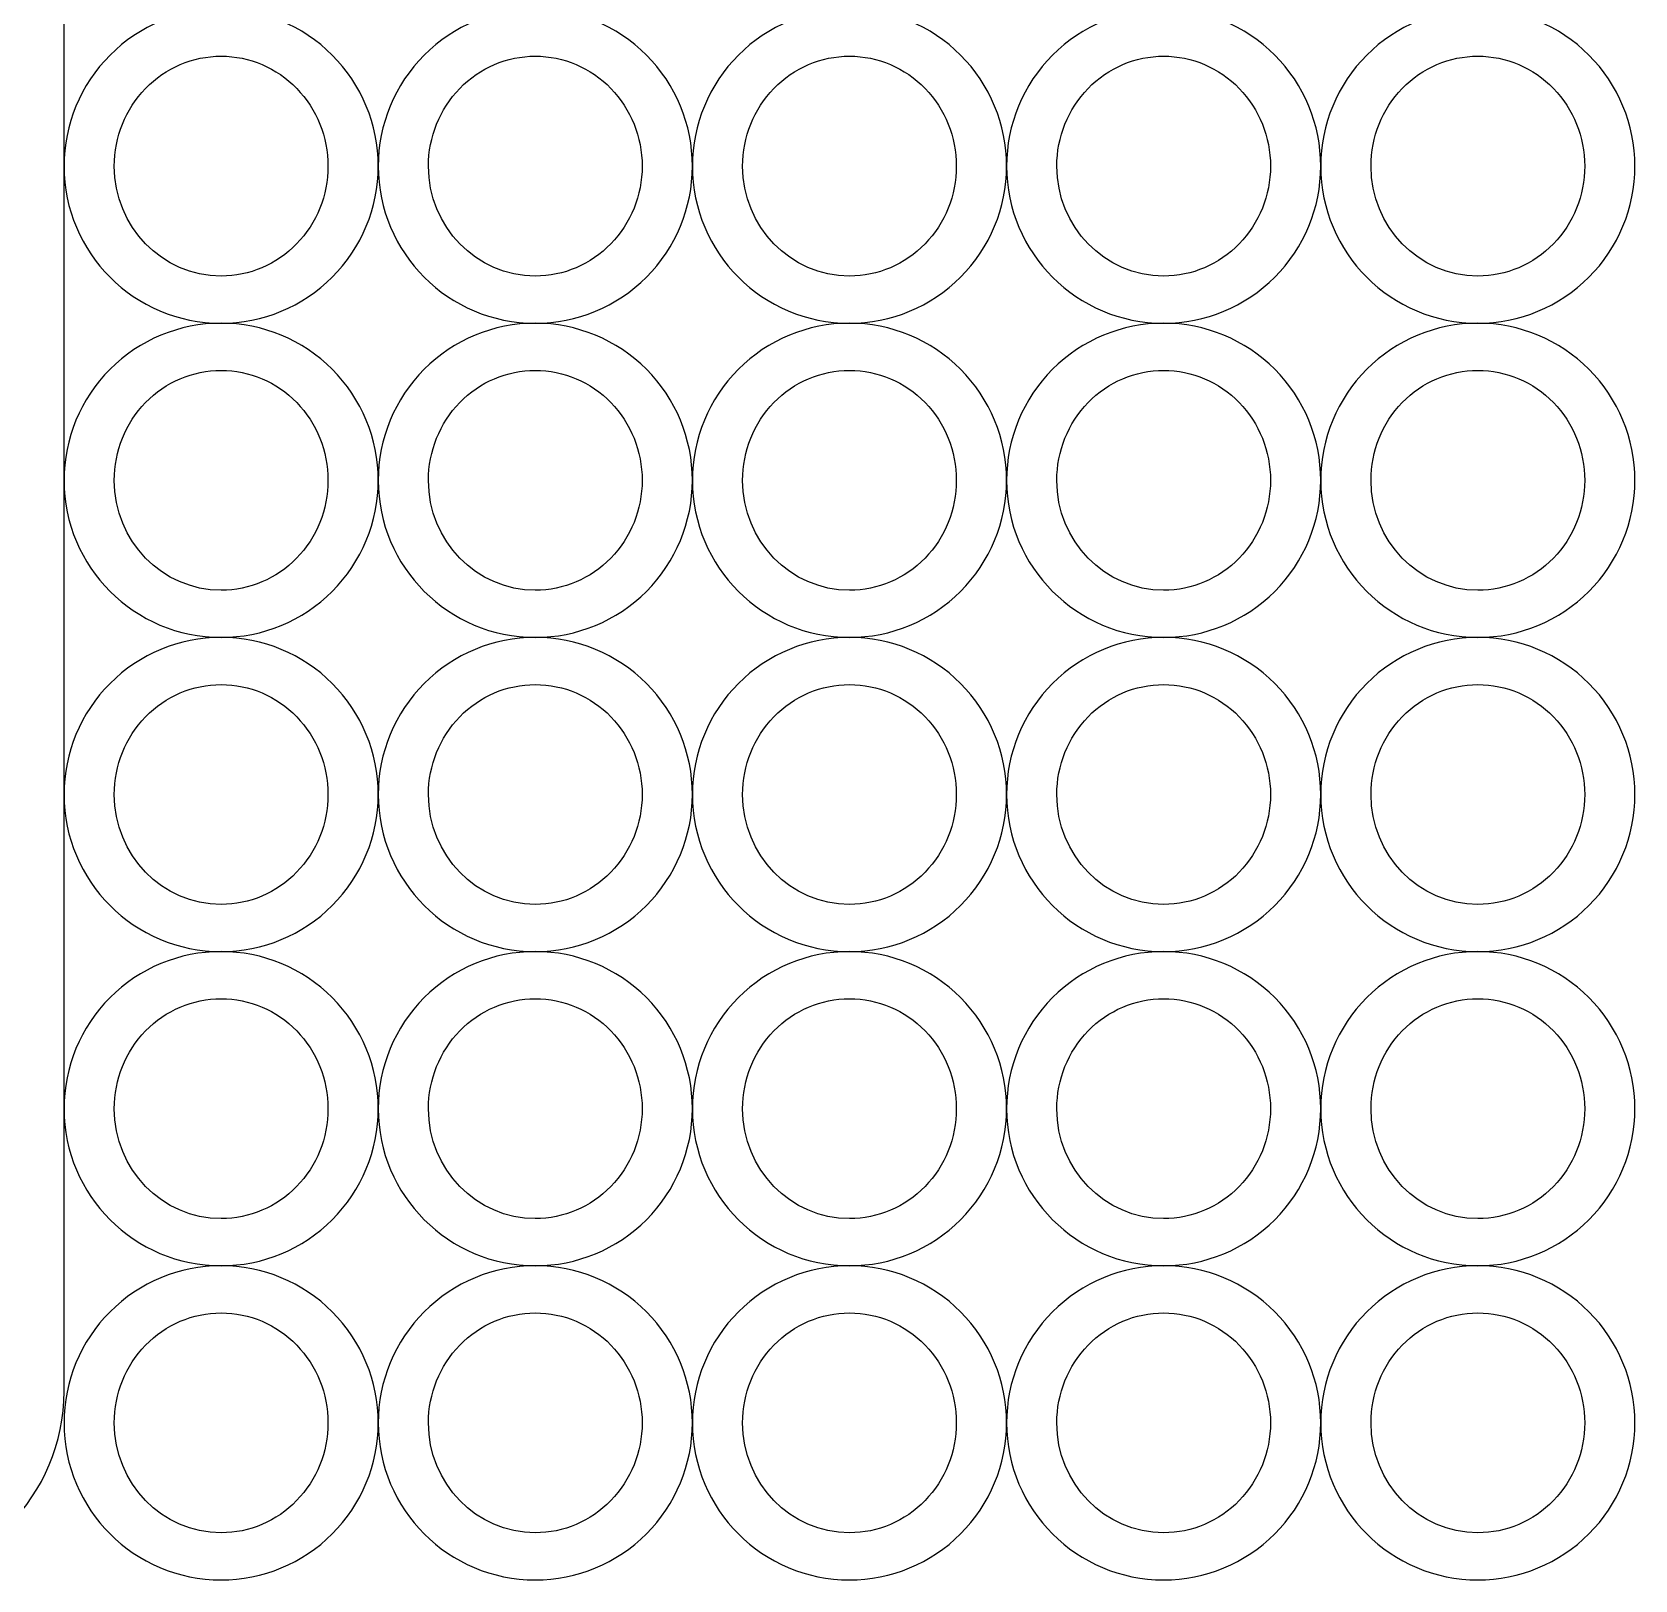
# Model space of a CAD drawing. Extents: x 0 to 100, y 0 to 100.
# Drawn here: x 74.49 to 100, y 0 to 24.63 of the extents above; entities that cross this region are included whole.
import ezdxf

# ---------------------------------------------------------------- set-up
doc = ezdxf.new("R2010")
doc.units = 0
doc.layers.add('Layer_1', color=7, linetype='CONTINUOUS')

msp = doc.modelspace()

# ---------------------------------------------------------------- linework, layer by layer
at = {"layer": 'Layer_1', "color": 7}
for p, q in [((75.000005, 2.999892), (75.000005, 47.0001)), ((77.49984, 24.249868), (77.49984, 24.249868)), ((82.499841, 24.249868), (82.499841, 24.249868)), ((87.499764, 24.249868), (87.499764, 24.249868)), ((92.499765, 24.249868), (92.499765, 24.249868)), ((97.499839, 24.249868), (97.499839, 24.249868)), ((77.499766, 19.999999), (77.499766, 19.999999)), ((82.499767, 19.999999), (82.499767, 19.999999)), ((87.49969, 19.999999), (87.49969, 19.999999)), ((92.499691, 19.999999), (92.499691, 19.999999)), ((97.499765, 19.999999), (97.499765, 19.999999)), ((77.499766, 19.249793), (77.499766, 19.249793)), ((82.499767, 19.249793), (82.499767, 19.249793)), ((87.49969, 19.249793), (87.49969, 19.249793)), ((92.499691, 19.249793), (92.499691, 19.249793)), ((97.499765, 19.249793), (97.499765, 19.249793)), ((77.499766, 15.000074), (77.499766, 15.000074)), ((82.499767, 15.000074), (82.499767, 15.000074)), ((87.49969, 15.000074), (87.49969, 15.000074)), ((92.499691, 15.000074), (92.499691, 15.000074)), ((97.499765, 15.000074), (97.499765, 15.000074)), ((77.499766, 14.249868), (77.499766, 14.249868)), ((82.499767, 14.249868), (82.499767, 14.249868)), ((87.49969, 14.249868), (87.49969, 14.249868)), ((92.499691, 14.249868), (92.499691, 14.249868)), ((97.499765, 14.249868), (97.499765, 14.249868)), ((77.499766, 10.000074), (77.499766, 10.000074)), ((82.499767, 10.000074), (82.499767, 10.000074)), ((87.49969, 10.000074), (87.49969, 10.000074)), ((92.499691, 10.000074), (92.499691, 10.000074)), ((97.499765, 10.000076), (97.499765, 10.000076)), ((77.499766, 9.249868), (77.499766, 9.249868)), ((82.499767, 9.249868), (82.499767, 9.249868)), ((87.49969, 9.249868), (87.49969, 9.249868)), ((92.499691, 9.249868), (92.499691, 9.249868)), ((97.499765, 9.24987), (97.499765, 9.24987)), ((77.499766, 5.000074), (77.499766, 5.000074)), ((82.499767, 5.000074), (82.499767, 5.000074)), ((87.49969, 5.000074), (87.49969, 5.000074)), ((92.499691, 5.000074), (92.499691, 5.000074)), ((97.499765, 5.000074), (97.499765, 5.000074)), ((77.499766, 4.249868), (77.499766, 4.249868)), ((82.499767, 4.249868), (82.499767, 4.249868)), ((87.49969, 4.249868), (87.49969, 4.249868)), ((92.499691, 4.249868), (92.499691, 4.249868)), ((97.499765, 4.249868), (97.499765, 4.249868))]:
    msp.add_line(p, q, dxfattribs=at)
for points in [[(77.49984, 25.000074), (76.836785, 25.00001), (76.200915, 24.736547), (75.732116, 24.267645)], [(79.267921, 24.26784), (78.799003, 24.736758), (78.16299, 25.000157), (77.49984, 25.000074)], [(82.499841, 25.000074), (81.836787, 25.00001), (81.200916, 24.736547), (80.732118, 24.267645)], [(84.267922, 24.26784), (83.799004, 24.736758), (83.162991, 25.000157), (82.499841, 25.000074)], [(87.499764, 25.000074), (86.836709, 25.00001), (86.200839, 24.736547), (85.73204, 24.267645)], [(89.267844, 24.26784), (88.798927, 24.736758), (88.162914, 25.000157), (87.499764, 25.000074)], [(92.499765, 25.000074), (91.836711, 25.00001), (91.20084, 24.736547), (90.732042, 24.267645)], [(94.267846, 24.26784), (93.798928, 24.736758), (93.162915, 25.000157), (92.499765, 25.000074)], [(97.499839, 25.000074), (96.836784, 25.00001), (96.200914, 24.736547), (95.732115, 24.267645)], [(99.267919, 24.267841), (98.799002, 24.736759), (98.162989, 25.000157), (97.499839, 25.000074)], [(75.732116, 24.267645), (75.263318, 23.798743), (74.999996, 23.162814), (75.000079, 22.49976)], [(76.297754, 23.737248), (76.616558, 24.065458), (77.048962, 24.249854), (77.49984, 24.249868)], [(77.49984, 24.249868), (77.950812, 24.250004), (78.383358, 24.065675), (78.702281, 23.737448)], [(80.000154, 22.49976), (80.000237, 23.16291), (79.736838, 23.798923), (79.267921, 24.26784)], [(80.732118, 24.267645), (80.263319, 23.798743), (79.999997, 23.162814), (80.00008, 22.49976)], [(81.297756, 23.737248), (81.616559, 24.065458), (82.048964, 24.249854), (82.499841, 24.249868)], [(82.499841, 24.249868), (82.950814, 24.250004), (83.383359, 24.065675), (83.702282, 23.737448)], [(85.000155, 22.49976), (85.000238, 23.16291), (84.73684, 23.798923), (84.267922, 24.26784)], [(85.73204, 24.267645), (85.263242, 23.798743), (84.99992, 23.162814), (85.000003, 22.49976)], [(86.297678, 23.737248), (86.616482, 24.065458), (87.048886, 24.249854), (87.499764, 24.249868)], [(87.499764, 24.249868), (87.950736, 24.250004), (88.383282, 24.065675), (88.702205, 23.737448)], [(90.000077, 22.49976), (90.000161, 23.16291), (89.736762, 23.798923), (89.267844, 24.26784)], [(90.732042, 24.267645), (90.263243, 23.798743), (89.999921, 23.162814), (90.000004, 22.49976)], [(91.297679, 23.737248), (91.616483, 24.065458), (92.048888, 24.249854), (92.499765, 24.249868)], [(92.499765, 24.249868), (92.950737, 24.250004), (93.383283, 24.065675), (93.702206, 23.737448)], [(95.000079, 22.49976), (95.000162, 23.16291), (94.736764, 23.798923), (94.267846, 24.26784)], [(95.732115, 24.267645), (95.263317, 23.798743), (94.999995, 23.162814), (95.000078, 22.49976)], [(96.297753, 23.737248), (96.616557, 24.065458), (97.048961, 24.249854), (97.499839, 24.249868)], [(97.499839, 24.249868), (97.950811, 24.250004), (98.383357, 24.065675), (98.70228, 23.737448)], [(100.000152, 22.49976), (100.000236, 23.16291), (99.736837, 23.798923), (99.267919, 24.267841)], [(75.799891, 22.49976), (75.799863, 22.963898), (75.978951, 23.409037), (76.297754, 23.737248)], [(78.702281, 23.737448), (79.021204, 23.409221), (79.200366, 22.963996), (79.200339, 22.49976)], [(80.799892, 22.49976), (80.799864, 22.963898), (80.978952, 23.409037), (81.297756, 23.737248)], [(83.702282, 23.737448), (84.021205, 23.409221), (84.200368, 22.963996), (84.20034, 22.49976)], [(85.799815, 22.49976), (85.799787, 22.963898), (85.978874, 23.409037), (86.297678, 23.737248)], [(88.702205, 23.737448), (89.021128, 23.409221), (89.20029, 22.963996), (89.200263, 22.49976)], [(90.799816, 22.49976), (90.799788, 22.963898), (90.978876, 23.409037), (91.297679, 23.737248)], [(93.702206, 23.737448), (94.021129, 23.409221), (94.200292, 22.963996), (94.200264, 22.49976)], [(95.79989, 22.49976), (95.799862, 22.963898), (95.978949, 23.409037), (96.297753, 23.737248)], [(98.70228, 23.737448), (99.021203, 23.409221), (99.200365, 22.963996), (99.200338, 22.49976)], [(75.000079, 22.49976), (75.000211, 21.119235), (76.119315, 20.000131), (77.49984, 19.999999)], [(77.49984, 20.750202), (76.561143, 20.750231), (75.800128, 21.533455), (75.799891, 22.49976)], [(79.200339, 22.49976), (79.200225, 22.035618), (79.020999, 21.590535), (78.702092, 21.262427)], [(79.267725, 20.732036), (79.736627, 21.200835), (80.00009, 21.836705), (80.000154, 22.49976)], [(80.00008, 22.49976), (80.000212, 21.119235), (81.119316, 20.000131), (82.499841, 19.999999)], [(82.499841, 20.750202), (81.561145, 20.750231), (80.80013, 21.533455), (80.799892, 22.49976)], [(84.20034, 22.49976), (84.200226, 22.035618), (84.021, 21.590535), (83.702093, 21.262427)], [(84.267726, 20.732036), (84.736628, 21.200835), (85.000091, 21.836705), (85.000155, 22.49976)], [(85.000003, 22.49976), (85.000135, 21.119235), (86.119239, 20.000131), (87.499764, 19.999999)], [(87.499764, 20.750202), (86.561067, 20.750231), (85.800052, 21.533455), (85.799815, 22.49976)], [(89.200263, 22.49976), (89.200149, 22.035618), (89.020923, 21.590535), (88.702016, 21.262427)], [(89.267649, 20.732036), (89.736551, 21.200835), (90.000014, 21.836705), (90.000077, 22.49976)], [(90.000004, 22.49976), (90.000136, 21.119235), (91.11924, 20.000131), (92.499765, 19.999999)], [(92.499765, 20.750202), (91.561069, 20.750231), (90.800054, 21.533455), (90.799816, 22.49976)], [(94.200264, 22.49976), (94.20015, 22.035618), (94.020924, 21.590535), (93.702017, 21.262427)], [(94.26765, 20.732036), (94.736552, 21.200835), (95.000015, 21.836705), (95.000079, 22.49976)], [(95.000078, 22.49976), (95.00021, 21.119235), (96.119314, 20.000131), (97.499839, 19.999999)], [(97.499839, 20.750202), (96.561142, 20.750231), (95.800127, 21.533455), (95.79989, 22.49976)], [(99.200338, 22.49976), (99.200224, 22.035619), (99.020998, 21.590535), (98.702091, 21.262427)], [(99.267724, 20.732037), (99.736626, 21.200835), (100.000089, 21.836706), (100.000152, 22.49976)], [(78.702092, 21.262427), (78.383184, 20.934319), (77.95072, 20.750066), (77.49984, 20.750202)], [(83.702093, 21.262427), (83.383186, 20.934319), (82.950721, 20.750066), (82.499841, 20.750202)], [(88.702016, 21.262427), (88.383108, 20.934319), (87.950644, 20.750066), (87.499764, 20.750202)], [(93.702017, 21.262427), (93.38311, 20.934319), (92.950645, 20.750066), (92.499765, 20.750202)], [(98.702091, 21.262427), (98.383183, 20.93432), (97.950719, 20.750066), (97.499839, 20.750202)], [(77.49984, 19.999999), (78.162894, 19.999916), (78.798823, 20.263238), (79.267725, 20.732036)], [(82.499841, 19.999999), (83.162895, 19.999916), (83.798824, 20.263238), (84.267726, 20.732036)], [(87.499764, 19.999999), (88.162818, 19.999916), (88.798747, 20.263238), (89.267649, 20.732036)], [(92.499765, 19.999999), (93.162819, 19.999916), (93.798748, 20.263238), (94.26765, 20.732036)], [(97.499839, 19.999999), (98.162893, 19.999916), (98.798822, 20.263238), (99.267724, 20.732037)], [(77.499766, 19.999999), (76.836712, 19.999935), (76.200841, 19.736472), (75.732043, 19.26757)], [(79.267847, 19.267766), (78.798929, 19.736684), (78.162916, 20.000082), (77.499766, 19.999999)], [(82.499767, 19.999999), (81.836713, 19.999935), (81.200842, 19.736472), (80.732044, 19.26757)], [(84.267848, 19.267766), (83.79893, 19.736684), (83.162917, 20.000082), (82.499767, 19.999999)], [(87.49969, 19.999999), (86.836636, 19.999935), (86.200765, 19.736472), (85.731967, 19.26757)], [(89.267771, 19.267766), (88.798853, 19.736684), (88.16284, 20.000082), (87.49969, 19.999999)], [(92.499691, 19.999999), (91.836637, 19.999935), (91.200766, 19.736472), (90.731968, 19.26757)], [(94.267772, 19.267766), (93.798854, 19.736684), (93.162841, 20.000082), (92.499691, 19.999999)], [(97.499765, 19.999999), (96.836711, 19.999936), (96.20084, 19.736472), (95.732042, 19.267571)], [(99.267846, 19.267766), (98.798928, 19.736684), (98.162915, 20.000082), (97.499765, 19.999999)], [(75.732043, 19.26757), (75.263244, 18.798668), (74.999922, 18.162739), (75.000005, 17.499685)], [(76.297681, 18.737173), (76.616484, 19.065383), (77.048889, 19.249779), (77.499766, 19.249793)], [(77.499766, 19.249793), (77.950739, 19.249929), (78.383284, 19.0656), (78.702207, 18.737373)], [(80.00008, 17.499685), (80.000163, 18.162835), (79.736765, 18.798848), (79.267847, 19.267766)], [(80.732044, 19.26757), (80.263246, 18.798668), (79.999923, 18.162739), (80.000007, 17.499685)], [(81.297682, 18.737173), (81.616486, 19.065383), (82.04889, 19.249779), (82.499767, 19.249793)], [(82.499767, 19.249793), (82.95074, 19.249929), (83.383286, 19.0656), (83.702208, 18.737373)], [(85.000081, 17.499685), (85.000164, 18.162835), (84.736766, 18.798848), (84.267848, 19.267766)], [(85.731967, 19.26757), (85.263168, 18.798668), (84.999846, 18.162739), (84.999929, 17.499685)], [(86.297605, 18.737173), (86.616408, 19.065383), (87.048813, 19.249779), (87.49969, 19.249793)], [(87.49969, 19.249793), (87.950663, 19.249929), (88.383208, 19.0656), (88.702131, 18.737373)], [(90.000004, 17.499685), (90.000087, 18.162835), (89.736689, 18.798848), (89.267771, 19.267766)], [(90.731968, 19.26757), (90.26317, 18.798668), (89.999847, 18.162739), (89.99993, 17.499685)], [(91.297606, 18.737173), (91.61641, 19.065383), (92.048814, 19.249779), (92.499691, 19.249793)], [(92.499691, 19.249793), (92.950664, 19.249929), (93.38321, 19.0656), (93.702132, 18.737373)], [(95.000005, 17.499685), (95.000088, 18.162835), (94.73669, 18.798848), (94.267772, 19.267766)], [(95.732042, 19.267571), (95.263243, 18.798669), (94.999921, 18.162739), (95.000004, 17.499685)], [(96.29768, 18.737173), (96.616483, 19.065384), (97.048888, 19.249779), (97.499765, 19.249793)], [(97.499765, 19.249793), (97.950738, 19.249929), (98.383283, 19.0656), (98.702206, 18.737374)], [(100.000079, 17.499685), (100.000162, 18.162835), (99.736764, 18.798848), (99.267846, 19.267766)], [(75.799817, 17.499685), (75.79979, 17.963823), (75.978877, 18.408962), (76.297681, 18.737173)], [(78.702207, 18.737373), (79.02113, 18.409146), (79.200293, 17.963922), (79.200265, 17.499685)], [(80.799819, 17.499685), (80.799791, 17.963823), (80.978878, 18.408962), (81.297682, 18.737173)], [(83.702208, 18.737373), (84.021131, 18.409146), (84.200294, 17.963922), (84.200266, 17.499685)], [(85.799741, 17.499685), (85.799713, 17.963823), (85.978801, 18.408962), (86.297605, 18.737173)], [(88.702131, 18.737373), (89.021054, 18.409146), (89.200217, 17.963922), (89.200189, 17.499685)], [(90.799743, 17.499685), (90.799715, 17.963823), (90.978802, 18.408962), (91.297606, 18.737173)], [(93.702132, 18.737373), (94.021055, 18.409146), (94.200218, 17.963922), (94.20019, 17.499685)], [(95.799816, 17.499685), (95.799788, 17.963824), (95.978876, 18.408963), (96.29768, 18.737173)], [(98.702206, 18.737374), (99.021129, 18.409147), (99.200292, 17.963922), (99.200264, 17.499685)], [(75.000005, 17.499685), (75.000137, 16.11916), (76.119241, 15.000056), (77.499766, 14.999924)], [(77.499766, 15.750127), (76.56107, 15.750156), (75.800055, 16.53338), (75.799817, 17.499685)], [(79.200265, 17.499685), (79.200151, 17.035544), (79.020926, 16.59046), (78.702018, 16.262352)], [(79.267651, 15.731962), (79.736553, 16.20076), (80.000016, 16.836631), (80.00008, 17.499685)], [(80.000007, 17.499685), (80.000139, 16.11916), (81.119242, 15.000056), (82.499767, 14.999924)], [(82.499767, 15.750127), (81.561071, 15.750156), (80.800056, 16.53338), (80.799819, 17.499685)], [(84.200266, 17.499685), (84.200152, 17.035544), (84.020927, 16.59046), (83.702019, 16.262352)], [(84.267653, 15.731962), (84.736555, 16.20076), (85.000018, 16.836631), (85.000081, 17.499685)], [(84.999929, 17.499685), (85.000061, 16.11916), (86.119165, 15.000056), (87.49969, 14.999924)], [(87.49969, 15.750127), (86.560994, 15.750156), (85.799979, 16.53338), (85.799741, 17.499685)], [(89.200189, 17.499685), (89.200075, 17.035544), (89.020849, 16.59046), (88.701942, 16.262352)], [(89.267575, 15.731962), (89.736477, 16.20076), (89.99994, 16.836631), (90.000004, 17.499685)], [(89.99993, 17.499685), (90.000063, 16.11916), (91.119166, 15.000056), (92.499691, 14.999924)], [(92.499691, 15.750127), (91.560995, 15.750156), (90.79998, 16.53338), (90.799743, 17.499685)], [(94.20019, 17.499685), (94.200076, 17.035544), (94.020851, 16.59046), (93.701943, 16.262352)], [(94.267576, 15.731962), (94.736478, 16.20076), (94.999942, 16.836631), (95.000005, 17.499685)], [(95.000004, 17.499685), (95.000136, 16.11916), (96.11924, 15.000057), (97.499765, 14.999924)], [(97.499765, 15.750128), (96.561069, 15.750157), (95.800054, 16.53338), (95.799816, 17.499685)], [(99.200264, 17.499685), (99.20015, 17.035544), (99.020924, 16.59046), (98.702017, 16.262353)], [(99.26765, 15.731962), (99.736552, 16.20076), (100.000015, 16.836631), (100.000079, 17.499685)], [(78.702018, 16.262352), (78.383111, 15.934245), (77.950646, 15.749991), (77.499766, 15.750127)], [(83.702019, 16.262352), (83.383112, 15.934245), (82.950647, 15.749991), (82.499767, 15.750127)], [(88.701942, 16.262352), (88.383035, 15.934245), (87.95057, 15.749991), (87.49969, 15.750127)], [(93.701943, 16.262352), (93.383036, 15.934245), (92.950571, 15.749991), (92.499691, 15.750127)], [(98.702017, 16.262353), (98.38311, 15.934245), (97.950645, 15.749991), (97.499765, 15.750128)], [(77.499766, 14.999924), (78.16282, 14.999841), (78.798749, 15.263163), (79.267651, 15.731962)], [(82.499767, 14.999924), (83.162821, 14.999841), (83.798751, 15.263163), (84.267653, 15.731962)], [(87.49969, 14.999924), (88.162744, 14.999841), (88.798673, 15.263163), (89.267575, 15.731962)], [(92.499691, 14.999924), (93.162745, 14.999841), (93.798675, 15.263163), (94.267576, 15.731962)], [(97.499765, 14.999924), (98.162819, 14.999841), (98.798748, 15.263164), (99.26765, 15.731962)], [(77.499766, 15.000074), (76.836712, 15.000011), (76.200841, 14.736547), (75.732043, 14.267645)], [(79.267847, 14.267841), (78.798929, 14.736759), (78.162916, 15.000157), (77.499766, 15.000074)], [(82.499767, 15.000074), (81.836713, 15.000011), (81.200842, 14.736547), (80.732044, 14.267645)], [(84.267848, 14.267841), (83.79893, 14.736759), (83.162917, 15.000157), (82.499767, 15.000074)], [(87.49969, 15.000074), (86.836636, 15.000011), (86.200765, 14.736547), (85.731967, 14.267645)], [(89.267771, 14.267841), (88.798853, 14.736759), (88.16284, 15.000157), (87.49969, 15.000074)], [(92.499691, 15.000074), (91.836637, 15.000011), (91.200766, 14.736547), (90.731968, 14.267645)], [(94.267772, 14.267841), (93.798854, 14.736759), (93.162841, 15.000157), (92.499691, 15.000074)], [(97.499765, 15.000074), (96.836711, 15.000011), (96.20084, 14.736547), (95.732042, 14.267645)], [(99.267846, 14.267841), (98.798928, 14.736759), (98.162915, 15.000157), (97.499765, 15.000074)], [(75.732043, 14.267645), (75.263244, 13.798743), (74.999922, 13.162814), (75.000005, 12.49976)], [(76.297681, 13.737248), (76.616484, 14.065459), (77.048889, 14.249854), (77.499766, 14.249868)], [(77.499766, 14.249868), (77.950739, 14.250004), (78.383284, 14.065675), (78.702207, 13.737448)], [(80.00008, 12.49976), (80.000163, 13.16291), (79.736765, 13.798923), (79.267847, 14.267841)], [(80.732044, 14.267645), (80.263246, 13.798743), (79.999923, 13.162814), (80.000007, 12.49976)], [(81.297682, 13.737248), (81.616486, 14.065459), (82.04889, 14.249854), (82.499767, 14.249868)], [(82.499767, 14.249868), (82.95074, 14.250004), (83.383286, 14.065675), (83.702208, 13.737448)], [(85.000081, 12.49976), (85.000164, 13.16291), (84.736766, 13.798923), (84.267848, 14.267841)], [(85.731967, 14.267645), (85.263168, 13.798743), (84.999846, 13.162814), (84.999929, 12.49976)], [(86.297605, 13.737248), (86.616408, 14.065459), (87.048813, 14.249854), (87.49969, 14.249868)], [(87.49969, 14.249868), (87.950663, 14.250004), (88.383208, 14.065675), (88.702131, 13.737448)], [(90.000004, 12.49976), (90.000087, 13.16291), (89.736689, 13.798923), (89.267771, 14.267841)], [(90.731968, 14.267645), (90.26317, 13.798743), (89.999847, 13.162814), (89.99993, 12.49976)], [(91.297606, 13.737248), (91.61641, 14.065459), (92.048814, 14.249854), (92.499691, 14.249868)], [(92.499691, 14.249868), (92.950664, 14.250004), (93.38321, 14.065675), (93.702132, 13.737448)], [(95.000005, 12.49976), (95.000088, 13.16291), (94.73669, 13.798923), (94.267772, 14.267841)], [(95.732042, 14.267645), (95.263243, 13.798743), (94.999921, 13.162814), (95.000004, 12.49976)], [(96.29768, 13.737248), (96.616483, 14.065459), (97.048888, 14.249854), (97.499765, 14.249868)], [(97.499765, 14.249868), (97.950738, 14.250004), (98.383283, 14.065675), (98.702206, 13.737448)], [(100.000079, 12.49976), (100.000162, 13.16291), (99.736764, 13.798923), (99.267846, 14.267841)], [(75.799817, 12.49976), (75.79979, 12.963899), (75.978877, 13.409038), (76.297681, 13.737248)], [(78.702207, 13.737448), (79.02113, 13.409222), (79.200293, 12.963997), (79.200265, 12.49976)], [(80.799819, 12.49976), (80.799791, 12.963899), (80.978878, 13.409038), (81.297682, 13.737248)], [(83.702208, 13.737448), (84.021131, 13.409222), (84.200294, 12.963997), (84.200266, 12.49976)], [(85.799741, 12.49976), (85.799713, 12.963899), (85.978801, 13.409038), (86.297605, 13.737248)], [(88.702131, 13.737448), (89.021054, 13.409222), (89.200217, 12.963997), (89.200189, 12.49976)], [(90.799743, 12.49976), (90.799715, 12.963899), (90.978802, 13.409038), (91.297606, 13.737248)], [(93.702132, 13.737448), (94.021055, 13.409222), (94.200218, 12.963997), (94.20019, 12.49976)], [(95.799816, 12.49976), (95.799788, 12.963899), (95.978876, 13.409038), (96.29768, 13.737248)], [(98.702206, 13.737448), (99.021129, 13.409222), (99.200292, 12.963997), (99.200264, 12.49976)], [(75.000005, 12.49976), (75.000137, 11.119235), (76.119241, 10.000131), (77.499766, 9.999999)], [(77.499766, 10.750202), (76.56107, 10.750232), (75.800055, 11.533455), (75.799817, 12.49976)], [(79.200265, 12.49976), (79.200151, 12.035619), (79.020926, 11.590535), (78.702018, 11.262428)], [(79.267651, 10.732037), (79.736553, 11.200835), (80.000016, 11.836706), (80.00008, 12.49976)], [(80.000007, 12.49976), (80.000139, 11.119235), (81.119242, 10.000131), (82.499767, 9.999999)], [(82.499767, 10.750202), (81.561071, 10.750232), (80.800056, 11.533455), (80.799819, 12.49976)], [(84.200266, 12.49976), (84.200152, 12.035619), (84.020927, 11.590535), (83.702019, 11.262428)], [(84.267653, 10.732037), (84.736555, 11.200835), (85.000018, 11.836706), (85.000081, 12.49976)], [(84.999929, 12.49976), (85.000061, 11.119235), (86.119165, 10.000131), (87.49969, 9.999999)], [(87.49969, 10.750202), (86.560994, 10.750232), (85.799979, 11.533455), (85.799741, 12.49976)], [(89.200189, 12.49976), (89.200075, 12.035619), (89.020849, 11.590535), (88.701942, 11.262428)], [(89.267575, 10.732037), (89.736477, 11.200835), (89.99994, 11.836706), (90.000004, 12.49976)], [(89.99993, 12.49976), (90.000063, 11.119235), (91.119166, 10.000131), (92.499691, 9.999999)], [(92.499691, 10.750202), (91.560995, 10.750232), (90.79998, 11.533455), (90.799743, 12.49976)], [(94.20019, 12.49976), (94.200076, 12.035619), (94.020851, 11.590535), (93.701943, 11.262428)], [(94.267576, 10.732037), (94.736478, 11.200835), (94.999942, 11.836706), (95.000005, 12.49976)], [(95.000004, 12.49976), (95.000136, 11.119235), (96.11924, 10.000131), (97.499765, 9.999999)], [(97.499765, 10.750202), (96.561069, 10.750232), (95.800054, 11.533455), (95.799816, 12.49976)], [(99.200264, 12.49976), (99.20015, 12.035619), (99.020924, 11.590535), (98.702017, 11.262428)], [(99.26765, 10.732037), (99.736552, 11.200835), (100.000015, 11.836706), (100.000079, 12.49976)], [(78.702018, 11.262428), (78.383111, 10.93432), (77.950646, 10.750066), (77.499766, 10.750202)], [(83.702019, 11.262428), (83.383112, 10.93432), (82.950647, 10.750066), (82.499767, 10.750202)], [(88.701942, 11.262428), (88.383035, 10.93432), (87.95057, 10.750066), (87.49969, 10.750202)], [(93.701943, 11.262428), (93.383036, 10.93432), (92.950571, 10.750066), (92.499691, 10.750202)], [(98.702017, 11.262428), (98.38311, 10.93432), (97.950645, 10.750066), (97.499765, 10.750202)], [(77.499766, 9.999999), (78.16282, 9.999916), (78.798749, 10.263239), (79.267651, 10.732037)], [(82.499767, 9.999999), (83.162821, 9.999916), (83.798751, 10.263239), (84.267653, 10.732037)], [(87.49969, 9.999999), (88.162744, 9.999916), (88.798673, 10.263239), (89.267575, 10.732037)], [(92.499691, 9.999999), (93.162745, 9.999916), (93.798675, 10.263239), (94.267576, 10.732037)], [(97.499765, 9.999999), (98.162819, 9.999916), (98.798748, 10.263239), (99.26765, 10.732037)], [(77.499766, 10.000074), (76.836712, 10.00001), (76.200841, 9.736547), (75.732043, 9.267645)], [(79.267847, 9.267841), (78.798929, 9.736759), (78.162916, 10.000157), (77.499766, 10.000074)], [(82.499767, 10.000074), (81.836713, 10.00001), (81.200842, 9.736547), (80.732044, 9.267645)], [(84.267848, 9.267841), (83.79893, 9.736759), (83.162917, 10.000157), (82.499767, 10.000074)], [(87.49969, 10.000074), (86.836636, 10.00001), (86.200765, 9.736547), (85.731967, 9.267645)], [(89.267771, 9.267841), (88.798853, 9.736759), (88.16284, 10.000157), (87.49969, 10.000074)], [(92.499691, 10.000074), (91.836637, 10.00001), (91.200766, 9.736547), (90.731968, 9.267645)], [(94.267772, 9.267841), (93.798854, 9.736759), (93.162841, 10.000157), (92.499691, 10.000074)], [(97.499765, 10.000076), (96.836711, 10.000012), (96.20084, 9.736549), (95.732042, 9.267647)], [(99.267846, 9.267843), (98.798928, 9.73676), (98.162915, 10.000159), (97.499765, 10.000076)], [(75.732043, 9.267645), (75.263244, 8.798743), (74.999922, 8.162814), (75.000005, 7.49976)], [(76.297681, 8.737248), (76.616484, 9.065458), (77.048889, 9.249854), (77.499766, 9.249868)], [(77.499766, 9.249868), (77.950739, 9.250004), (78.383284, 9.065675), (78.702207, 8.737448)], [(80.00008, 7.49976), (80.000163, 8.16291), (79.736765, 8.798923), (79.267847, 9.267841)], [(80.732044, 9.267645), (80.263246, 8.798743), (79.999923, 8.162814), (80.000007, 7.49976)], [(81.297682, 8.737248), (81.616486, 9.065458), (82.04889, 9.249854), (82.499767, 9.249868)], [(82.499767, 9.249868), (82.95074, 9.250004), (83.383286, 9.065675), (83.702208, 8.737448)], [(85.000081, 7.49976), (85.000164, 8.16291), (84.736766, 8.798923), (84.267848, 9.267841)], [(85.731967, 9.267645), (85.263168, 8.798743), (84.999846, 8.162814), (84.999929, 7.49976)], [(86.297605, 8.737248), (86.616408, 9.065458), (87.048813, 9.249854), (87.49969, 9.249868)], [(87.49969, 9.249868), (87.950663, 9.250004), (88.383208, 9.065675), (88.702131, 8.737448)], [(90.000004, 7.49976), (90.000087, 8.16291), (89.736689, 8.798923), (89.267771, 9.267841)], [(90.731968, 9.267645), (90.26317, 8.798743), (89.999847, 8.162814), (89.99993, 7.49976)], [(91.297606, 8.737248), (91.61641, 9.065458), (92.048814, 9.249854), (92.499691, 9.249868)], [(92.499691, 9.249868), (92.950664, 9.250004), (93.38321, 9.065675), (93.702132, 8.737448)], [(95.000005, 7.49976), (95.000088, 8.16291), (94.73669, 8.798923), (94.267772, 9.267841)], [(95.732042, 9.267647), (95.263243, 8.798745), (94.999921, 8.162816), (95.000004, 7.499762)], [(96.29768, 8.73725), (96.616483, 9.06546), (97.048888, 9.249856), (97.499765, 9.24987)], [(97.499765, 9.24987), (97.950738, 9.250006), (98.383283, 9.065677), (98.702206, 8.73745)], [(100.000079, 7.499762), (100.000162, 8.162912), (99.736764, 8.798925), (99.267846, 9.267843)], [(75.799817, 7.49976), (75.79979, 7.963898), (75.978877, 8.409037), (76.297681, 8.737248)], [(78.702207, 8.737448), (79.02113, 8.409221), (79.200293, 7.963997), (79.200265, 7.49976)], [(80.799819, 7.49976), (80.799791, 7.963898), (80.978878, 8.409037), (81.297682, 8.737248)], [(83.702208, 8.737448), (84.021131, 8.409221), (84.200294, 7.963997), (84.200266, 7.49976)], [(85.799741, 7.49976), (85.799713, 7.963898), (85.978801, 8.409037), (86.297605, 8.737248)], [(88.702131, 8.737448), (89.021054, 8.409221), (89.200217, 7.963997), (89.200189, 7.49976)], [(90.799743, 7.49976), (90.799715, 7.963898), (90.978802, 8.409037), (91.297606, 8.737248)], [(93.702132, 8.737448), (94.021055, 8.409221), (94.200218, 7.963997), (94.20019, 7.49976)], [(95.799816, 7.499762), (95.799788, 7.9639), (95.978876, 8.409039), (96.29768, 8.73725)], [(98.702206, 8.73745), (99.021129, 8.409223), (99.200292, 7.963998), (99.200264, 7.499762)], [(75.000005, 7.49976), (75.000137, 6.119235), (76.119241, 5.000131), (77.499766, 4.999999)], [(77.499766, 5.750202), (76.56107, 5.750231), (75.800055, 6.533455), (75.799817, 7.49976)], [(79.200265, 7.49976), (79.200151, 7.035619), (79.020926, 6.590535), (78.702018, 6.262427)], [(79.267651, 5.732037), (79.736553, 6.200835), (80.000016, 6.836706), (80.00008, 7.49976)], [(80.000007, 7.49976), (80.000139, 6.119235), (81.119242, 5.000131), (82.499767, 4.999999)], [(82.499767, 5.750202), (81.561071, 5.750231), (80.800056, 6.533455), (80.799819, 7.49976)], [(84.200266, 7.49976), (84.200152, 7.035619), (84.020927, 6.590535), (83.702019, 6.262427)], [(84.267653, 5.732037), (84.736555, 6.200835), (85.000018, 6.836706), (85.000081, 7.49976)], [(84.999929, 7.49976), (85.000061, 6.119235), (86.119165, 5.000131), (87.49969, 4.999999)], [(87.49969, 5.750202), (86.560994, 5.750231), (85.799979, 6.533455), (85.799741, 7.49976)], [(89.200189, 7.49976), (89.200075, 7.035619), (89.020849, 6.590535), (88.701942, 6.262427)], [(89.267575, 5.732037), (89.736477, 6.200835), (89.99994, 6.836706), (90.000004, 7.49976)], [(89.99993, 7.49976), (90.000063, 6.119235), (91.119166, 5.000131), (92.499691, 4.999999)], [(92.499691, 5.750202), (91.560995, 5.750231), (90.79998, 6.533455), (90.799743, 7.49976)], [(94.20019, 7.49976), (94.200076, 7.035619), (94.020851, 6.590535), (93.701943, 6.262427)], [(94.267576, 5.732037), (94.736478, 6.200835), (94.999942, 6.836706), (95.000005, 7.49976)], [(95.000004, 7.499762), (95.000136, 6.119237), (96.11924, 5.000133), (97.499765, 5.000001)], [(97.499765, 5.750204), (96.561069, 5.750233), (95.800054, 6.533457), (95.799816, 7.499762)], [(99.200264, 7.499762), (99.20015, 7.03562), (99.020924, 6.590537), (98.702017, 6.262429)], [(99.26765, 5.732038), (99.736552, 6.200837), (100.000015, 6.836708), (100.000079, 7.499762)], [(78.702018, 6.262427), (78.383111, 5.93432), (77.950646, 5.750066), (77.499766, 5.750202)], [(83.702019, 6.262427), (83.383112, 5.93432), (82.950647, 5.750066), (82.499767, 5.750202)], [(88.701942, 6.262427), (88.383035, 5.93432), (87.95057, 5.750066), (87.49969, 5.750202)], [(93.701943, 6.262427), (93.383036, 5.93432), (92.950571, 5.750066), (92.499691, 5.750202)], [(98.702017, 6.262429), (98.38311, 5.934321), (97.950645, 5.750068), (97.499765, 5.750204)], [(77.499766, 4.999999), (78.16282, 4.999916), (78.798749, 5.263238), (79.267651, 5.732037)], [(82.499767, 4.999999), (83.162821, 4.999916), (83.798751, 5.263238), (84.267653, 5.732037)], [(87.49969, 4.999999), (88.162744, 4.999916), (88.798673, 5.263238), (89.267575, 5.732037)], [(92.499691, 4.999999), (93.162745, 4.999916), (93.798675, 5.263238), (94.267576, 5.732037)], [(97.499765, 5.000001), (98.162819, 4.999918), (98.798748, 5.26324), (99.26765, 5.732038)], [(77.499766, 5.000074), (76.836712, 5.000011), (76.200841, 4.736547), (75.732043, 4.267645)], [(79.267847, 4.267841), (78.798929, 4.736759), (78.162916, 5.000157), (77.499766, 5.000074)], [(82.499767, 5.000074), (81.836713, 5.000011), (81.200842, 4.736547), (80.732044, 4.267645)], [(84.267848, 4.267841), (83.79893, 4.736759), (83.162917, 5.000157), (82.499767, 5.000074)], [(87.49969, 5.000074), (86.836636, 5.000011), (86.200765, 4.736547), (85.731967, 4.267645)], [(89.267771, 4.267841), (88.798853, 4.736759), (88.16284, 5.000157), (87.49969, 5.000074)], [(92.499691, 5.000074), (91.836637, 5.000011), (91.200766, 4.736547), (90.731968, 4.267645)], [(94.267772, 4.267841), (93.798854, 4.736759), (93.162841, 5.000157), (92.499691, 5.000074)], [(97.499765, 5.000074), (96.836711, 5.000011), (96.20084, 4.736548), (95.732042, 4.267646)], [(99.267846, 4.267841), (98.798928, 4.736759), (98.162915, 5.000158), (97.499765, 5.000074)], [(75.732043, 4.267645), (75.263244, 3.798743), (74.999922, 3.162814), (75.000005, 2.49976)], [(76.297681, 3.737248), (76.616484, 4.065459), (77.048889, 4.249854), (77.499766, 4.249868)], [(77.499766, 4.249868), (77.950739, 4.250004), (78.383284, 4.065675), (78.702207, 3.737448)], [(80.00008, 2.49976), (80.000163, 3.16291), (79.736765, 3.798923), (79.267847, 4.267841)], [(80.732044, 4.267645), (80.263246, 3.798743), (79.999923, 3.162814), (80.000007, 2.49976)], [(81.297682, 3.737248), (81.616486, 4.065459), (82.04889, 4.249854), (82.499767, 4.249868)], [(82.499767, 4.249868), (82.95074, 4.250004), (83.383286, 4.065675), (83.702208, 3.737448)], [(85.000081, 2.49976), (85.000164, 3.16291), (84.736766, 3.798923), (84.267848, 4.267841)], [(85.731967, 4.267645), (85.263168, 3.798743), (84.999846, 3.162814), (84.999929, 2.49976)], [(86.297605, 3.737248), (86.616408, 4.065459), (87.048813, 4.249854), (87.49969, 4.249868)], [(87.49969, 4.249868), (87.950663, 4.250004), (88.383208, 4.065675), (88.702131, 3.737448)], [(90.000004, 2.49976), (90.000087, 3.16291), (89.736689, 3.798923), (89.267771, 4.267841)], [(90.731968, 4.267645), (90.26317, 3.798743), (89.999847, 3.162814), (89.99993, 2.49976)], [(91.297606, 3.737248), (91.61641, 4.065459), (92.048814, 4.249854), (92.499691, 4.249868)], [(92.499691, 4.249868), (92.950664, 4.250004), (93.38321, 4.065675), (93.702132, 3.737448)], [(95.000005, 2.49976), (95.000088, 3.16291), (94.73669, 3.798923), (94.267772, 4.267841)], [(95.732042, 4.267646), (95.263243, 3.798744), (94.999921, 3.162815), (95.000004, 2.49976)], [(96.29768, 3.737248), (96.616483, 4.065459), (97.048888, 4.249854), (97.499765, 4.249868)], [(97.499765, 4.249868), (97.950738, 4.250005), (98.383283, 4.065675), (98.702206, 3.737449)], [(100.000079, 2.49976), (100.000162, 3.16291), (99.736764, 3.798923), (99.267846, 4.267841)], [(75.799817, 2.49976), (75.79979, 2.963899), (75.978877, 3.409038), (76.297681, 3.737248)], [(78.702207, 3.737448), (79.02113, 3.409222), (79.200293, 2.963997), (79.200265, 2.49976)], [(80.799819, 2.49976), (80.799791, 2.963899), (80.978878, 3.409038), (81.297682, 3.737248)], [(83.702208, 3.737448), (84.021131, 3.409222), (84.200294, 2.963997), (84.200266, 2.49976)], [(85.799741, 2.49976), (85.799713, 2.963899), (85.978801, 3.409038), (86.297605, 3.737248)], [(88.702131, 3.737448), (89.021054, 3.409222), (89.200217, 2.963997), (89.200189, 2.49976)], [(90.799743, 2.49976), (90.799715, 2.963899), (90.978802, 3.409038), (91.297606, 3.737248)], [(93.702132, 3.737448), (94.021055, 3.409222), (94.200218, 2.963997), (94.20019, 2.49976)], [(95.799816, 2.49976), (95.799788, 2.963899), (95.978876, 3.409038), (96.29768, 3.737248)], [(98.702206, 3.737449), (99.021129, 3.409222), (99.200292, 2.963997), (99.200264, 2.49976)], [(71.99974, 0.000177), (73.661744, 0.000177), (75.000005, 1.337885), (75.000005, 2.999892)], [(75.000005, 2.49976), (75.000137, 1.119235), (76.119241, 0.000131), (77.499766, -0.000001)], [(77.499766, 0.750202), (76.56107, 0.750232), (75.800055, 1.533455), (75.799817, 2.49976)], [(79.200265, 2.49976), (79.200151, 2.035619), (79.020926, 1.590535), (78.702018, 1.262428)], [(79.267651, 0.732037), (79.736553, 1.200835), (80.000016, 1.836706), (80.00008, 2.49976)], [(80.000007, 2.49976), (80.000139, 1.119235), (81.119242, 0.000131), (82.499767, -0.000001)], [(82.499767, 0.750202), (81.561071, 0.750232), (80.800056, 1.533455), (80.799819, 2.49976)], [(84.200266, 2.49976), (84.200152, 2.035619), (84.020927, 1.590535), (83.702019, 1.262428)], [(84.267653, 0.732037), (84.736555, 1.200835), (85.000018, 1.836706), (85.000081, 2.49976)], [(84.999929, 2.49976), (85.000061, 1.119235), (86.119165, 0.000131), (87.49969, -0.000001)], [(87.49969, 0.750202), (86.560994, 0.750232), (85.799979, 1.533455), (85.799741, 2.49976)], [(89.200189, 2.49976), (89.200075, 2.035619), (89.020849, 1.590535), (88.701942, 1.262428)], [(89.267575, 0.732037), (89.736477, 1.200835), (89.99994, 1.836706), (90.000004, 2.49976)], [(89.99993, 2.49976), (90.000063, 1.119235), (91.119166, 0.000131), (92.499691, -0.000001)], [(92.499691, 0.750202), (91.560995, 0.750232), (90.79998, 1.533455), (90.799743, 2.49976)], [(94.20019, 2.49976), (94.200076, 2.035619), (94.020851, 1.590535), (93.701943, 1.262428)], [(94.267576, 0.732037), (94.736478, 1.200835), (94.999942, 1.836706), (95.000005, 2.49976)], [(95.000004, 2.49976), (95.000136, 1.119235), (96.11924, 0.000132), (97.499765, 0)], [(97.499765, 0.750203), (96.561069, 0.750232), (95.800054, 1.533455), (95.799816, 2.49976)], [(99.200264, 2.49976), (99.20015, 2.035619), (99.020924, 1.590536), (98.702017, 1.262428)], [(99.26765, 0.732037), (99.736552, 1.200835), (100.000015, 1.836706), (100.000079, 2.49976)], [(78.702018, 1.262428), (78.383111, 0.93432), (77.950646, 0.750066), (77.499766, 0.750202)], [(83.702019, 1.262428), (83.383112, 0.93432), (82.950647, 0.750066), (82.499767, 0.750202)], [(88.701942, 1.262428), (88.383035, 0.93432), (87.95057, 0.750066), (87.49969, 0.750202)], [(93.701943, 1.262428), (93.383036, 0.93432), (92.950571, 0.750066), (92.499691, 0.750202)], [(98.702017, 1.262428), (98.38311, 0.93432), (97.950645, 0.750066), (97.499765, 0.750203)], [(77.499766, -0.000001), (78.16282, -0.000084), (78.798749, 0.263239), (79.267651, 0.732037)], [(82.499767, -0.000001), (83.162821, -0.000084), (83.798751, 0.263239), (84.267653, 0.732037)], [(87.49969, -0.000001), (88.162744, -0.000084), (88.798673, 0.263239), (89.267575, 0.732037)], [(92.499691, -0.000001), (93.162745, -0.000084), (93.798675, 0.263239), (94.267576, 0.732037)], [(97.499765, 0), (98.162819, -0.000084), (98.798748, 0.263239), (99.26765, 0.732037)]]:
    msp.add_open_spline(points, degree=3, dxfattribs=at)

doc.saveas('drawing.dxf')
